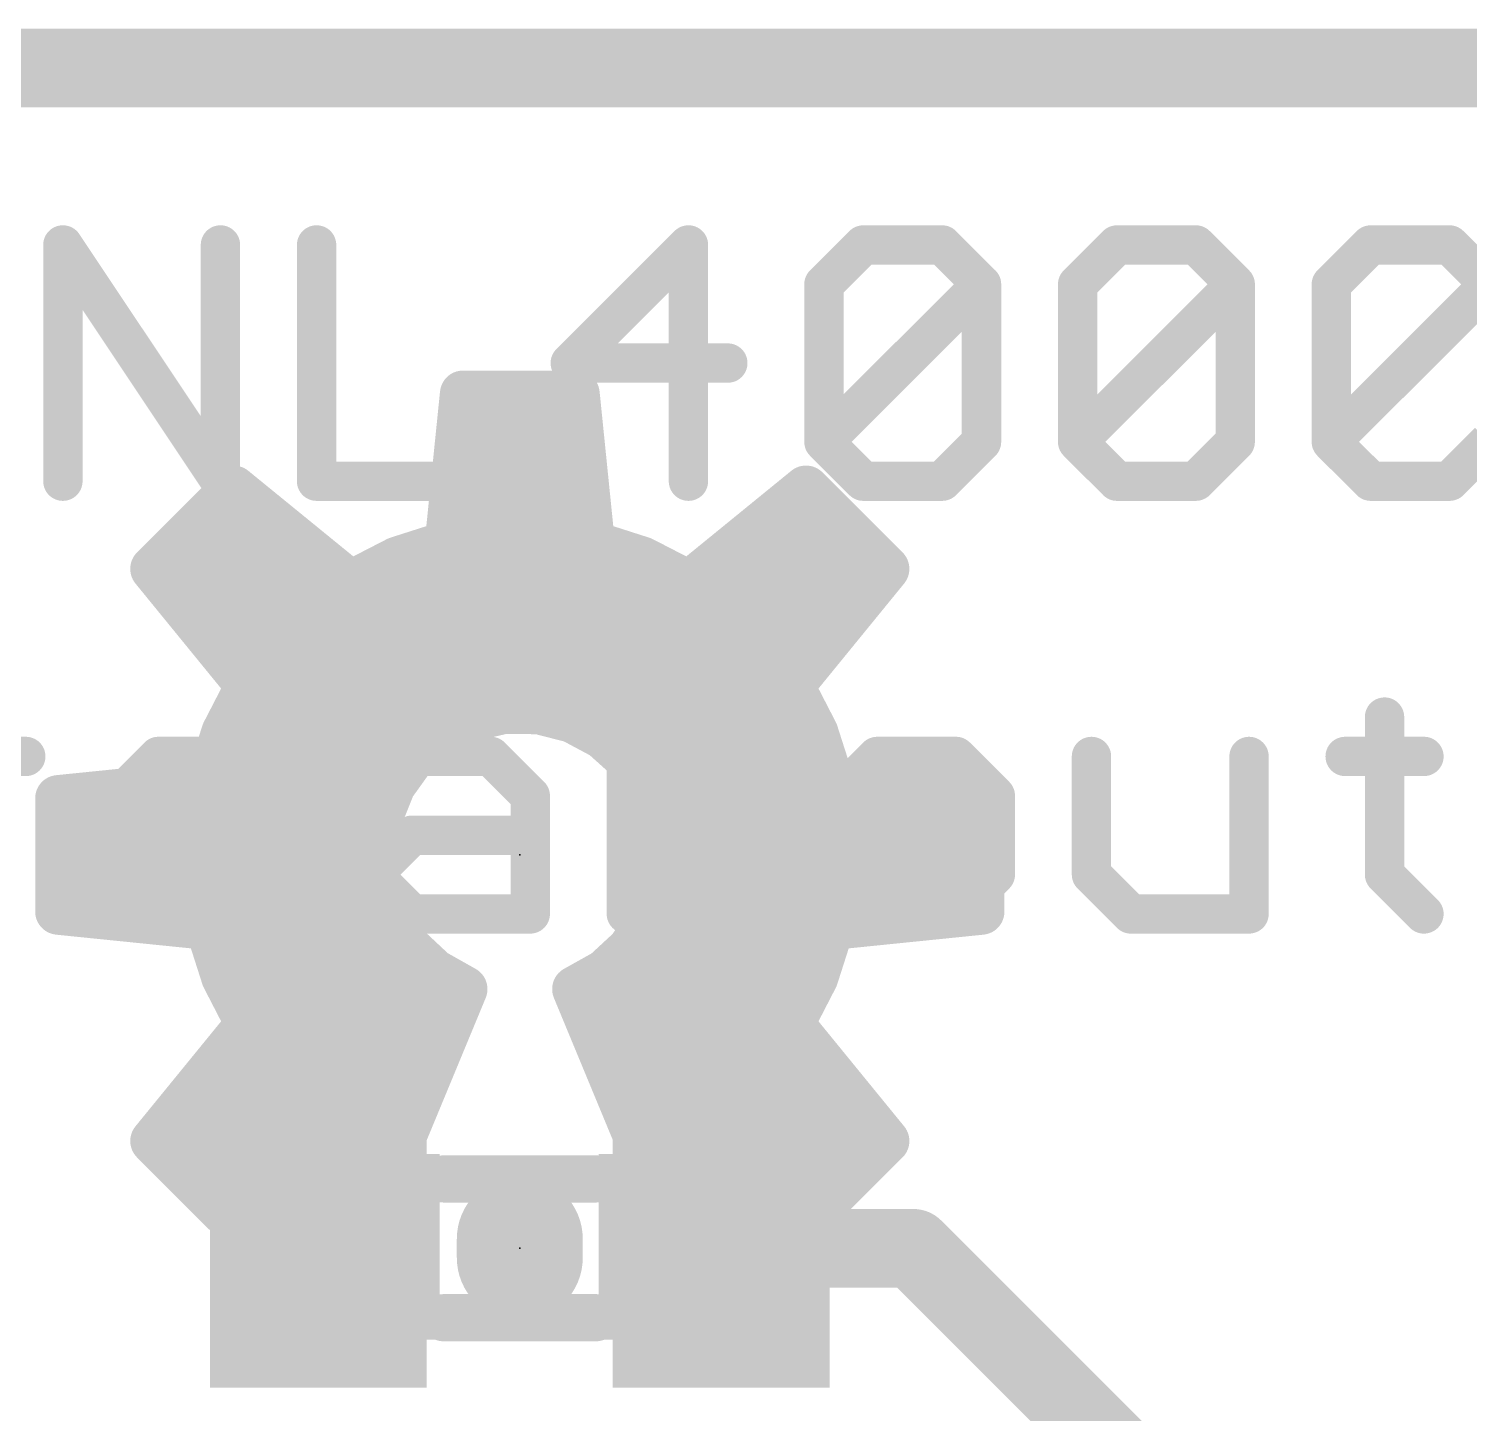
# Model space of a CAD drawing. Extents: x -8.9 to 15.4, y -3.8 to 15.4.
# Drawn here: x 6.036 to 10.683, y 10.898 to 15.367 of the extents above; entities that cross this region are included whole.
import ezdxf

# ---------------------------------------------------------------- set-up
doc = ezdxf.new("R2010")
doc.units = 0
for name, color, linetype in [('1', 12, 'CONTINUOUS'), ('16', 132, 'CONTINUOUS'), ('20', 53, 'CONTINUOUS'), ('21', 41, 'CONTINUOUS'), ('22', 40, 'CONTINUOUS'), ('23', 53, 'CONTINUOUS'), ('24', 53, 'CONTINUOUS'), ('51', 53, 'CONTINUOUS')]:
    doc.layers.add(name, color=color, linetype=linetype)

# ---------------------------------------------------------------- blocks, each defined once
blk = doc.blocks.new('RECT')
blk.add_solid([(-0.5, -0.5), (0.5, -0.5), (-0.5, 0.5), (0.5, 0.5)])

msp = doc.modelspace()

# ---------------------------------------------------------------- linework, layer by layer
at = {"layer": '1', "const_width": 0.254}
for points in [[(0, 15.24), (15.24, 15.24)], [(8.89, 11.43), (8.27, 11.43)], [(10.3505, 9.9695), (8.89, 11.43)]]:
    msp.add_lwpolyline(points, dxfattribs=at)
at = {"layer": '1', "const_width": 0.127}
for points in [[(8.27, 11.4935, 1), (8.27, 11.3665)], [(8.9349, 11.4749, 1), (8.8451, 11.3851)], [(8.89, 11.3665, 1), (8.89, 11.4935)]]:
    msp.add_lwpolyline(points, format="xyb", dxfattribs=at)
at = {"layer": '16', "const_width": 0.254}
msp.add_lwpolyline([(0, 15.24), (15.24, 15.24)], dxfattribs=at)
at = {"layer": '20', "const_width": 0.2032}
msp.add_lwpolyline([(0, 15.24), (15.24, 15.24)], dxfattribs=at)
at = {"layer": '21'}
for points, const_width in [([(6.1721, 14.6868, 1), (6.1192, 14.6515)], 0.0635), ([(6.1774, 14.6692, 1), (6.1139, 14.6692)], 0.0635), ([(6.6858, 14.6692, 1), (6.6223, 14.6692)], 0.0635), ([(6.996, 14.6692, 1), (6.9325, 14.6692)], 0.0635), ([(8.1959, 14.6692, 1), (8.1324, 14.6692)], 0.0635), ([(8.1866, 14.6467, 1), (8.1417, 14.6916)], 0.0635), ([(8.7285, 14.7009, 1), (8.7285, 14.6374)], 0.0635), ([(8.7509, 14.6467, 1), (8.706, 14.6916)], 0.0635), ([(9.0052, 14.6916, 1), (8.9603, 14.6467)], 0.0635), ([(8.9827, 14.6374, 1), (8.9827, 14.7009)], 0.0635), ([(9.5471, 14.7009, 1), (9.5471, 14.6374)], 0.0635), ([(9.5695, 14.6467, 1), (9.5246, 14.6916)], 0.0635), ([(9.8237, 14.6916, 1), (9.7788, 14.6467)], 0.0635), ([(9.8013, 14.6374, 1), (9.8013, 14.7009)], 0.0635), ([(10.3657, 14.7009, 1), (10.3657, 14.6374)], 0.0635), ([(10.3881, 14.6467, 1), (10.3432, 14.6916)], 0.0635), ([(10.6423, 14.6916, 1), (10.5974, 14.6467)], 0.0635), ([(10.6199, 14.6374, 1), (10.6199, 14.7009)], 0.0635), ([(8.6331, 14.542, 1), (8.5696, 14.542)], 0.0635), ([(8.5789, 14.5645, 1), (8.6238, 14.5196)], 0.0635), ([(9.1416, 14.542, 1), (9.0781, 14.542)], 0.0635), ([(9.0874, 14.5196, 1), (9.1323, 14.5645)], 0.0635), ([(9.1323, 14.5196, 1), (9.0874, 14.5645)], 0.0635), ([(9.4517, 14.542, 1), (9.3882, 14.542)], 0.0635), ([(9.3975, 14.5645, 1), (9.4424, 14.5196)], 0.0635), ([(9.9602, 14.542, 1), (9.8967, 14.542)], 0.0635), ([(9.906, 14.5196, 1), (9.9509, 14.5645)], 0.0635), ([(9.9509, 14.5196, 1), (9.906, 14.5645)], 0.0635), ([(10.2703, 14.542, 1), (10.2068, 14.542)], 0.0635), ([(10.2161, 14.5645, 1), (10.261, 14.5196)], 0.0635), ([(7.7828, 14.3196, 1), (7.7828, 14.2561)], 0.0635), ([(7.7604, 14.3103, 1), (7.8053, 14.2654)], 0.0635), ([(8.2912, 14.2561, 1), (8.2912, 14.3196)], 0.0635), ([(8.6238, 14.0561, 1), (8.5789, 14.0112)], 0.0635), ([(8.5789, 14.0561, 1), (8.6238, 14.0112)], 0.0635), ([(9.1323, 14.0112, 1), (9.0874, 14.0561)], 0.0635), ([(9.4424, 14.0561, 1), (9.3975, 14.0112)], 0.0635), ([(9.3975, 14.0561, 1), (9.4424, 14.0112)], 0.0635), ([(9.9509, 14.0112, 1), (9.906, 14.0561)], 0.0635), ([(10.261, 14.0561, 1), (10.2161, 14.0112)], 0.0635), ([(10.2161, 14.0561, 1), (10.261, 14.0112)], 0.0635), ([(8.5696, 14.0336, 1), (8.6331, 14.0336)], 0.0635), ([(9.0781, 14.0336, 1), (9.1416, 14.0336)], 0.0635), ([(9.3882, 14.0336, 1), (9.4517, 14.0336)], 0.0635), ([(9.8967, 14.0336, 1), (9.9602, 14.0336)], 0.0635), ([(10.2068, 14.0336, 1), (10.2703, 14.0336)], 0.0635), ([(6.6277, 13.8889, 1), (6.6805, 13.9241)], 0.0635), ([(6.9642, 13.9383, 1), (6.9642, 13.8748)], 0.0635), ([(7.4727, 13.8748, 1), (7.4727, 13.9383)], 0.0635), ([(8.7285, 13.9383, 1), (8.7285, 13.8748)], 0.0635), ([(8.706, 13.884, 1), (8.7509, 13.929)], 0.0635), ([(8.9603, 13.929, 1), (9.0052, 13.884)], 0.0635), ([(8.9827, 13.8748, 1), (8.9827, 13.9383)], 0.0635), ([(9.5471, 13.9383, 1), (9.5471, 13.8748)], 0.0635), ([(9.5246, 13.884, 1), (9.5695, 13.929)], 0.0635), ([(9.7788, 13.929, 1), (9.8237, 13.884)], 0.0635), ([(9.8013, 13.8748, 1), (9.8013, 13.9383)], 0.0635), ([(10.3657, 13.9383, 1), (10.3657, 13.8748)], 0.0635), ([(10.3432, 13.884, 1), (10.3881, 13.929)], 0.0635), ([(10.5974, 13.929, 1), (10.6423, 13.884)], 0.0635), ([(10.6199, 13.8748, 1), (10.6199, 13.9383)], 0.0635), ([(6.1139, 13.9065, 1), (6.1774, 13.9065)], 0.0635), ([(6.6223, 13.9065, 1), (6.6858, 13.9065)], 0.0635), ([(6.9325, 13.9065, 1), (6.996, 13.9065)], 0.0635), ([(8.1324, 13.9065, 1), (8.1959, 13.9065)], 0.0635), ([(7.9956, 13.2721, 1), (7.9321, 13.2721)], 0.0635), ([(10.442, 13.145, 1), (10.3785, 13.145)], 0.0635), ([(6.0259, 12.9862, 1), (6.0259, 13.0497)], 0.0635), ([(6.4538, 13.0497, 1), (6.4538, 12.9862)], 0.0635), ([(6.4763, 12.9955, 1), (6.4314, 13.0404)], 0.0635), ([(6.7305, 13.0404, 1), (6.6856, 12.9955)], 0.0635), ([(6.7081, 12.9862, 1), (6.7081, 13.0497)], 0.0635), ([(7.2724, 13.0497, 1), (7.2724, 12.9862)], 0.0635), ([(7.5491, 13.0404, 1), (7.5042, 12.9955)], 0.0635), ([(7.5266, 12.9862, 1), (7.5266, 13.0497)], 0.0635), ([(8.3628, 12.9915, 1), (8.3276, 13.0444)], 0.0635), ([(8.7731, 13.0497, 1), (8.7731, 12.9862)], 0.0635), ([(8.7956, 12.9955, 1), (8.7507, 13.0404)], 0.0635), ([(9.0498, 13.0404, 1), (9.0049, 12.9955)], 0.0635), ([(9.0274, 12.9862, 1), (9.0274, 13.0497)], 0.0635), ([(9.4964, 13.0179, 1), (9.4329, 13.0179)], 0.0635), ([(10.0048, 13.0179, 1), (9.9413, 13.0179)], 0.0635), ([(10.2832, 13.0497, 1), (10.2832, 12.9862)], 0.0635), ([(10.5374, 12.9862, 1), (10.5374, 13.0497)], 0.0635), ([(6.3585, 12.8908, 1), (6.295, 12.8908)], 0.0635), ([(6.3043, 12.9133, 1), (6.3492, 12.8684)], 0.0635), ([(6.8669, 12.8908, 1), (6.8034, 12.8908)], 0.0635), ([(6.8127, 12.8684, 1), (6.8576, 12.9133)], 0.0635), ([(7.6855, 12.8908, 1), (7.622, 12.8908)], 0.0635), ([(7.6313, 12.8684, 1), (7.6762, 12.9133)], 0.0635), ([(8.6778, 12.8908, 1), (8.6143, 12.8908)], 0.0635), ([(8.6236, 12.9133, 1), (8.6685, 12.8684)], 0.0635), ([(9.1862, 12.8908, 1), (9.1227, 12.8908)], 0.0635), ([(9.132, 12.8684, 1), (9.1769, 12.9133)], 0.0635), ([(6.3267, 12.7955, 1), (6.3267, 12.732)], 0.0635), ([(6.8034, 12.7637, 1), (6.8669, 12.7637)], 0.0635), ([(6.8352, 12.732, 1), (6.8352, 12.7955)], 0.0635), ([(7.2724, 12.7955, 1), (7.2724, 12.732)], 0.0635), ([(7.2949, 12.7413, 1), (7.25, 12.7862)], 0.0635), ([(7.6537, 12.732, 1), (7.6537, 12.7955)], 0.0635), ([(7.9815, 12.7901, 1), (7.9463, 12.7373)], 0.0635), ([(7.9463, 12.7901, 1), (7.9815, 12.7373)], 0.0635), ([(6.3492, 12.6591, 1), (6.3043, 12.6142)], 0.0635), ([(7.1678, 12.6591, 1), (7.1229, 12.6142)], 0.0635), ([(7.1229, 12.6591, 1), (7.1678, 12.6142)], 0.0635), ([(8.6685, 12.6591, 1), (8.6236, 12.6142)], 0.0635), ([(9.1769, 12.6142, 1), (9.132, 12.6591)], 0.0635), ([(9.4871, 12.6591, 1), (9.4422, 12.6142)], 0.0635), ([(10.4327, 12.6591, 1), (10.3878, 12.6142)], 0.0635), ([(6.295, 12.6366, 1), (6.3585, 12.6366)], 0.0635), ([(8.6143, 12.6366, 1), (8.6778, 12.6366)], 0.0635), ([(9.1227, 12.6366, 1), (9.1862, 12.6366)], 0.0635), ([(9.4329, 12.6366, 1), (9.4964, 12.6366)], 0.0635), ([(10.3785, 12.6366, 1), (10.442, 12.6366)], 0.0635), ([(6.4538, 12.5413, 1), (6.4538, 12.4778)], 0.0635), ([(6.4314, 12.487, 1), (6.4763, 12.532)], 0.0635), ([(6.7081, 12.4778, 1), (6.7081, 12.5413)], 0.0635), ([(7.2724, 12.5413, 1), (7.2724, 12.4778)], 0.0635), ([(7.25, 12.487, 1), (7.2949, 12.532)], 0.0635), ([(7.6537, 12.4778, 1), (7.6537, 12.5413)], 0.0635), ([(8.3276, 12.4831, 1), (8.3628, 12.5359)], 0.0635), ([(8.7731, 12.5413, 1), (8.7731, 12.4778)], 0.0635), ([(8.7507, 12.487, 1), (8.7956, 12.532)], 0.0635), ([(9.0049, 12.532, 1), (9.0498, 12.487)], 0.0635), ([(9.0274, 12.4778, 1), (9.0274, 12.5413)], 0.0635), ([(9.5917, 12.5413, 1), (9.5917, 12.4778)], 0.0635), ([(9.5693, 12.487, 1), (9.6142, 12.532)], 0.0635), ([(9.973, 12.4778, 1), (9.973, 12.5413)], 0.0635), ([(10.5149, 12.487, 1), (10.5599, 12.532)], 0.0635), ([(7.622, 12.5095, 1), (7.6855, 12.5095)], 0.0635), ([(7.9321, 12.5095, 1), (7.9956, 12.5095)], 0.0635), ([(9.9413, 12.5095, 1), (10.0048, 12.5095)], 0.0635), ([(7.7216, 11.4605, 1), (7.5184, 11.4605)], 0.2032), ([(7.5184, 11.3995, 1), (7.7216, 11.3995)], 0.2032)]:
    msp.add_lwpolyline(points, format="xyb", dxfattribs=dict(at, const_width=const_width))
for points, const_width in [([(6.1457, 13.9065), (6.1457, 14.6692)], 0.127), ([(6.1457, 14.6692), (6.6541, 13.9065)], 0.127), ([(6.6541, 13.9065), (6.6541, 14.6692)], 0.127), ([(6.9642, 14.6692), (6.9642, 13.9065)], 0.127), ([(8.1641, 14.6692), (7.7828, 14.2878)], 0.127), ([(8.1641, 13.9065), (8.1641, 14.6692)], 0.127), ([(8.6014, 14.542), (8.7285, 14.6692)], 0.127), ([(8.7285, 14.6692), (8.9827, 14.6692)], 0.127), ([(8.9827, 14.6692), (9.1098, 14.542)], 0.127), ([(9.42, 14.542), (9.5471, 14.6692)], 0.127), ([(9.5471, 14.6692), (9.8013, 14.6692)], 0.127), ([(9.8013, 14.6692), (9.9284, 14.542)], 0.127), ([(10.2385, 14.542), (10.3657, 14.6692)], 0.127), ([(10.3657, 14.6692), (10.6199, 14.6692)], 0.127), ([(10.6199, 14.6692), (10.747, 14.542)], 0.127), ([(8.6014, 14.0336), (8.6014, 14.542)], 0.127), ([(8.6014, 14.0336), (9.1098, 14.542)], 0.127), ([(9.1098, 14.542), (9.1098, 14.0336)], 0.127), ([(9.42, 14.0336), (9.42, 14.542)], 0.127), ([(9.42, 14.0336), (9.9284, 14.542)], 0.127), ([(9.9284, 14.542), (9.9284, 14.0336)], 0.127), ([(10.2385, 14.0336), (10.2385, 14.542)], 0.127), ([(10.2385, 14.0336), (10.747, 14.542)], 0.127), ([(7.7828, 14.2878), (8.2912, 14.2878)], 0.127), ([(8.7285, 13.9065), (8.6014, 14.0336)], 0.127), ([(9.1098, 14.0336), (8.9827, 13.9065)], 0.127), ([(9.5471, 13.9065), (9.42, 14.0336)], 0.127), ([(9.9284, 14.0336), (9.8013, 13.9065)], 0.127), ([(10.3657, 13.9065), (10.2385, 14.0336)], 0.127), ([(10.747, 14.0336), (10.6199, 13.9065)], 0.127), ([(6.9642, 13.9065), (7.4727, 13.9065)], 0.127), ([(8.9827, 13.9065), (8.7285, 13.9065)], 0.127), ([(9.8013, 13.9065), (9.5471, 13.9065)], 0.127), ([(10.6199, 13.9065), (10.3657, 13.9065)], 0.127), ([(7.9639, 12.5095), (7.9639, 13.2721)], 0.127), ([(10.4103, 13.145), (10.4103, 12.6366)], 0.127), ([(5.8988, 13.0179), (6.0259, 13.0179)], 0.127), ([(6.3267, 12.8908), (6.4538, 13.0179)], 0.127), ([(6.4538, 13.0179), (6.7081, 13.0179)], 0.127), ([(6.7081, 13.0179), (6.8352, 12.8908)], 0.127), ([(7.2724, 13.0179), (7.5266, 13.0179)], 0.127), ([(7.5266, 13.0179), (7.6537, 12.8908)], 0.127), ([(7.9639, 12.7637), (8.3452, 13.0179)], 0.127), ([(8.7731, 13.0179), (8.646, 12.8908)], 0.127), ([(9.0274, 13.0179), (8.7731, 13.0179)], 0.127), ([(9.1545, 12.8908), (9.0274, 13.0179)], 0.127), ([(9.4646, 13.0179), (9.4646, 12.6366)], 0.127), ([(9.973, 12.5095), (9.973, 13.0179)], 0.127), ([(10.2832, 13.0179), (10.5374, 13.0179)], 0.127), ([(6.3267, 12.6366), (6.3267, 12.8908)], 0.127), ([(6.8352, 12.8908), (6.8352, 12.7637)], 0.127), ([(7.6537, 12.8908), (7.6537, 12.5095)], 0.127), ([(8.646, 12.8908), (8.646, 12.6366)], 0.127), ([(9.1545, 12.6366), (9.1545, 12.8908)], 0.127), ([(6.8352, 12.7637), (6.3267, 12.7637)], 0.127), ([(7.1453, 12.6366), (7.2724, 12.7637)], 0.127), ([(7.2724, 12.7637), (7.6537, 12.7637)], 0.127), ([(8.3452, 12.5095), (7.9639, 12.7637)], 0.127), ([(6.4538, 12.5095), (6.3267, 12.6366)], 0.127), ([(7.2724, 12.5095), (7.1453, 12.6366)], 0.127), ([(8.646, 12.6366), (8.7731, 12.5095)], 0.127), ([(9.0274, 12.5095), (9.1545, 12.6366)], 0.127), ([(9.4646, 12.6366), (9.5917, 12.5095)], 0.127), ([(10.4103, 12.6366), (10.5374, 12.5095)], 0.127), ([(6.7081, 12.5095), (6.4538, 12.5095)], 0.127), ([(7.6537, 12.5095), (7.2724, 12.5095)], 0.127), ([(8.7731, 12.5095), (9.0274, 12.5095)], 0.127), ([(9.5917, 12.5095), (9.973, 12.5095)], 0.127), ([(7.62, 11.3995), (7.62, 11.4605)], 0.4064)]:
    msp.add_lwpolyline(points, dxfattribs=dict(at, const_width=const_width))
at = {"layer": '22', "const_width": 0.15}
for points in [[(7.388, 13.7049), (7.4372, 14.1888)], [(7.4372, 14.1888), (7.8028, 14.1888)], [(7.8028, 14.1888), (7.852, 13.7049)], [(7.4282, 14.1), (7.8118, 14.1)], [(7.4129, 13.95), (7.8271, 13.95)], [(6.438, 13.6235), (6.6965, 13.882)], [(6.6965, 13.882), (7.0735, 13.5746)], [(8.1665, 13.5746), (8.5435, 13.882)], [(8.5435, 13.882), (8.802, 13.6235)], [(6.6145, 13.8), (6.7971, 13.8)], [(7.3977, 13.8), (7.8423, 13.8)], [(8.4429, 13.8), (8.6255, 13.8)], [(7.2253, 13.6528), (7.388, 13.7049)], [(7.852, 13.7049), (8.0147, 13.6528)], [(6.4645, 13.65), (6.981, 13.65)], [(7.0735, 13.5746), (7.2253, 13.6528)], [(7.2199, 13.65), (8.0201, 13.65)], [(8.0147, 13.6528), (8.1665, 13.5746)], [(8.259, 13.65), (8.7755, 13.65)], [(6.7454, 13.2465), (6.438, 13.6235)], [(8.802, 13.6235), (8.4946, 13.2465)], [(6.5387, 13.5), (8.7013, 13.5)], [(6.661, 13.35), (8.579, 13.35)], [(6.6672, 13.0947), (6.7454, 13.2465)], [(8.4946, 13.2465), (8.5728, 13.0947)], [(6.7214, 13.2), (8.5186, 13.2)], [(7.4598, 13.1404), (7.3597, 13.0896)], [(7.569, 13.1658), (7.4598, 13.1404)], [(7.6812, 13.1646), (7.569, 13.1658)], [(7.7899, 13.1368), (7.6812, 13.1646)], [(7.8889, 13.0839), (7.7899, 13.1368)], [(6.6151, 12.932), (6.6672, 13.0947)], [(7.3597, 13.0896), (7.2745, 13.0166)], [(7.9724, 13.009), (7.8889, 13.0839)], [(8.5728, 13.0947), (8.6249, 12.932)], [(6.6529, 13.05), (7.3135, 13.05)], [(7.9267, 13.05), (8.5871, 13.05)], [(7.2745, 13.0166), (7.2092, 12.9254)], [(8.0358, 12.9164), (7.9724, 13.009)], [(6.1312, 12.8828), (6.6151, 12.932)], [(6.3004, 12.9), (7.199, 12.9)], [(7.2092, 12.9254), (7.1673, 12.8213)], [(8.0753, 12.8114), (8.0358, 12.9164)], [(8.042, 12.9), (8.9396, 12.9)], [(8.6249, 12.932), (9.1088, 12.8828)], [(6.1312, 12.5172), (6.1312, 12.8828)], [(9.1088, 12.8828), (9.1088, 12.5172)], [(7.1673, 12.8213), (7.1515, 12.7102)], [(8.0888, 12.7), (8.0753, 12.8114)], [(6.1312, 12.75), (7.1572, 12.75)], [(7.1515, 12.7102), (7.1625, 12.5985)], [(8.0828, 12.75), (9.1088, 12.75)], [(8.0759, 12.5906), (8.0888, 12.7)], [(6.1312, 12.6), (7.1623, 12.6)], [(7.1625, 12.5985), (7.1997, 12.4927)], [(8.0377, 12.4872), (8.0759, 12.5906)], [(8.077, 12.6), (9.1088, 12.6)], [(6.6151, 12.468), (6.1312, 12.5172)], [(7.1997, 12.4927), (7.261, 12.3987)], [(7.9765, 12.3955), (8.0377, 12.4872)], [(9.1088, 12.5172), (8.6249, 12.468)], [(6.6672, 12.3053), (6.6151, 12.468)], [(6.6209, 12.45), (7.2275, 12.45)], [(8.0129, 12.45), (8.6191, 12.45)], [(8.6249, 12.468), (8.5728, 12.3053)], [(7.261, 12.3987), (7.3428, 12.322)], [(7.8956, 12.3207), (7.9765, 12.3955)], [(6.7454, 12.1535), (6.6672, 12.3053)], [(6.6699, 12.3), (7.3818, 12.3)], [(7.3428, 12.322), (7.4406, 12.2669)], [(7.7994, 12.2669), (7.8956, 12.3207)], [(7.8585, 12.3), (8.5701, 12.3)], [(8.5728, 12.3053), (8.4946, 12.1535)], [(7.4406, 12.2669), (7.2253, 11.7472)], [(8.0147, 11.7472), (7.7994, 12.2669)], [(6.438, 11.7765), (6.7454, 12.1535)], [(6.7425, 12.15), (7.3922, 12.15)], [(7.8478, 12.15), (8.4975, 12.15)], [(8.4946, 12.1535), (8.802, 11.7765)], [(6.6202, 12), (7.33, 12)], [(7.91, 12), (8.6198, 12)], [(6.4979, 11.85), (7.2679, 11.85)], [(7.0735, 11.8254), (6.6965, 11.518)], [(7.2253, 11.7472), (7.0735, 11.8254)], [(7.9721, 11.85), (8.7421, 11.85)], [(8.1665, 11.8254), (8.0147, 11.7472)], [(8.5435, 11.518), (8.1665, 11.8254)], [(6.6965, 11.518), (6.438, 11.7765)], [(8.802, 11.7765), (8.5435, 11.518)], [(6.5145, 11.7), (6.9197, 11.7)], [(8.3203, 11.7), (8.7255, 11.7)], [(6.6645, 11.55), (6.7357, 11.55)], [(8.5043, 11.55), (8.5755, 11.55)]]:
    msp.add_lwpolyline(points, dxfattribs=at)
at = {"layer": '22', "const_width": 0.075}
for points in [[(7.4372, 14.2263, 1), (7.4372, 14.1513)], [(7.4745, 14.185, 1), (7.3999, 14.1926)], [(7.8401, 14.1926, 1), (7.7655, 14.185)], [(7.8028, 14.1513, 1), (7.8028, 14.2263)], [(7.4282, 14.1375, 1), (7.4282, 14.0625)], [(7.8118, 14.0625, 1), (7.8118, 14.1375)], [(7.4129, 13.9875, 1), (7.4129, 13.9125)], [(7.8271, 13.9125, 1), (7.8271, 13.9875)], [(6.7202, 13.9111, 1), (6.6728, 13.8529)], [(6.723, 13.8555, 1), (6.67, 13.9085)], [(8.57, 13.9085, 1), (8.517, 13.8555)], [(8.5672, 13.8529, 1), (8.5198, 13.9111)], [(6.6145, 13.8375, 1), (6.6145, 13.7625)], [(6.7971, 13.7625, 1), (6.7971, 13.8375)], [(7.3977, 13.8375, 1), (7.3977, 13.7625)], [(7.8423, 13.7625, 1), (7.8423, 13.8375)], [(8.4429, 13.8375, 1), (8.4429, 13.7625)], [(8.6255, 13.7625, 1), (8.6255, 13.8375)], [(7.3994, 13.6692, 1), (7.3766, 13.7406)], [(7.8634, 13.7406, 1), (7.8406, 13.6692)], [(6.4645, 13.6875, 1), (6.4645, 13.6125)], [(6.981, 13.6125, 1), (6.981, 13.6875)], [(7.2199, 13.6875, 1), (7.2199, 13.6125)], [(7.2139, 13.6885, 1), (7.2368, 13.6171)], [(7.2425, 13.6195, 1), (7.2082, 13.6862)], [(7.3507, 13.7087, 1), (7.4253, 13.7011)], [(7.8147, 13.7011, 1), (7.8893, 13.7087)], [(8.0318, 13.6862, 1), (7.9975, 13.6195)], [(8.0032, 13.6171, 1), (8.0261, 13.6885)], [(8.0201, 13.6125, 1), (8.0201, 13.6875)], [(8.259, 13.6875, 1), (8.259, 13.6125)], [(8.7755, 13.6125, 1), (8.7755, 13.6875)], [(6.4671, 13.6472, 1), (6.4089, 13.5998)], [(6.4115, 13.65, 1), (6.4645, 13.597)], [(8.8311, 13.5998, 1), (8.7729, 13.6472)], [(8.7755, 13.597, 1), (8.8285, 13.65)], [(7.0563, 13.6079, 1), (7.0907, 13.5413)], [(7.0498, 13.5455, 1), (7.0972, 13.6037)], [(8.1428, 13.6037, 1), (8.1902, 13.5455)], [(8.1493, 13.5413, 1), (8.1837, 13.6079)], [(6.5387, 13.5375, 1), (6.5387, 13.4625)], [(8.7013, 13.4625, 1), (8.7013, 13.5375)], [(6.661, 13.3875, 1), (6.661, 13.3125)], [(8.579, 13.3125, 1), (8.579, 13.3875)], [(6.7787, 13.2293, 1), (6.7121, 13.2637)], [(6.7163, 13.2228, 1), (6.7745, 13.2702)], [(8.5279, 13.2637, 1), (8.4613, 13.2293)], [(8.4655, 13.2702, 1), (8.5237, 13.2228)], [(6.7214, 13.2375, 1), (6.7214, 13.1625)], [(8.5186, 13.1625, 1), (8.5186, 13.2375)], [(7.4512, 13.1769, 1), (7.4683, 13.1038)], [(7.4767, 13.1069, 1), (7.4428, 13.1738)], [(7.5694, 13.2033, 1), (7.5686, 13.1283)], [(7.5775, 13.1293, 1), (7.5605, 13.2024)], [(7.6905, 13.2009, 1), (7.6719, 13.1283)], [(7.6808, 13.1271, 1), (7.6816, 13.2021)], [(7.8076, 13.1698, 1), (7.7722, 13.1037)], [(7.7806, 13.1004, 1), (7.7992, 13.1731)], [(6.7029, 13.0832, 1), (6.6315, 13.1061)], [(7.3427, 13.1231, 1), (7.3766, 13.0562)], [(7.3841, 13.0612, 1), (7.3353, 13.1181)], [(7.9139, 13.1118, 1), (7.8639, 13.056)], [(7.8712, 13.0508, 1), (7.9066, 13.117)], [(8.6085, 13.1061, 1), (8.5371, 13.0832)], [(6.6529, 13.0875, 1), (6.6529, 13.0125)], [(6.6338, 13.1118, 1), (6.7005, 13.0775)], [(7.3135, 13.0125, 1), (7.3135, 13.0875)], [(7.9267, 13.0875, 1), (7.9267, 13.0125)], [(8.5395, 13.0775, 1), (8.6062, 13.1118)], [(8.5871, 13.0125, 1), (8.5871, 13.0875)], [(7.2501, 13.045, 1), (7.2989, 12.9881)], [(7.305, 12.9947, 1), (7.244, 13.0384)], [(8.0034, 13.0302, 1), (7.9415, 12.9878)], [(7.9474, 12.9811, 1), (7.9975, 13.0369)], [(6.3004, 12.9375, 1), (6.3004, 12.8625)], [(6.5794, 12.9434, 1), (6.6508, 12.9206)], [(6.6189, 12.8947, 1), (6.6113, 12.9693)], [(7.1787, 12.9472, 1), (7.2396, 12.9035)], [(7.2439, 12.9114, 1), (7.1744, 12.9394)], [(7.199, 12.8625, 1), (7.199, 12.9375)], [(8.0709, 12.9296, 1), (8.0007, 12.9032)], [(8.042, 12.9375, 1), (8.042, 12.8625)], [(8.0049, 12.8952, 1), (8.0668, 12.9376)], [(8.6287, 12.9693, 1), (8.6211, 12.8947)], [(8.5892, 12.9206, 1), (8.6606, 12.9434)], [(8.9396, 12.8625, 1), (8.9396, 12.9375)], [(6.1687, 12.8828, 1), (6.0937, 12.8828)], [(6.1274, 12.9201, 1), (6.135, 12.8455)], [(9.1463, 12.8828, 1), (9.0713, 12.8828)], [(9.105, 12.8455, 1), (9.1126, 12.9201)], [(7.2045, 12.816, 1), (7.1302, 12.8266)], [(8.1126, 12.8159, 1), (8.0381, 12.8069)], [(7.1325, 12.8352, 1), (7.2021, 12.8073)], [(8.0403, 12.7982, 1), (8.1104, 12.8246)], [(6.1312, 12.7875, 1), (6.1312, 12.7125)], [(7.1888, 12.7138, 1), (7.1141, 12.7065)], [(7.1572, 12.7125, 1), (7.1572, 12.7875)], [(8.0828, 12.7875, 1), (8.0828, 12.7125)], [(9.1088, 12.7125, 1), (9.1088, 12.7875)], [(7.1143, 12.7155, 1), (7.1886, 12.7049)], [(8.126, 12.6956, 1), (8.0516, 12.7044)], [(8.0516, 12.6955, 1), (8.126, 12.7045)], [(6.1312, 12.6375, 1), (6.1312, 12.5625)], [(7.1978, 12.611, 1), (7.1271, 12.5861)], [(7.1623, 12.5625, 1), (7.1623, 12.6375)], [(8.077, 12.6375, 1), (8.077, 12.5625)], [(8.111, 12.5776, 1), (8.0407, 12.6035)], [(9.1088, 12.5625, 1), (9.1088, 12.6375)], [(7.1251, 12.5948, 1), (7.1998, 12.6022)], [(8.0386, 12.595, 1), (8.1131, 12.5862)], [(6.135, 12.5545, 1), (6.1274, 12.4799)], [(6.0937, 12.5172, 1), (6.1687, 12.5172)], [(7.2311, 12.5131, 1), (7.1682, 12.4722)], [(8.0689, 12.4663, 1), (8.0065, 12.508)], [(9.0713, 12.5172, 1), (9.1463, 12.5172)], [(9.1126, 12.4799, 1), (9.105, 12.5545)], [(6.6508, 12.4794, 1), (6.5794, 12.4566)], [(6.6209, 12.4875, 1), (6.6209, 12.4125)], [(6.6113, 12.4307, 1), (6.6189, 12.5053)], [(7.1643, 12.4802, 1), (7.235, 12.5051)], [(7.2275, 12.4125, 1), (7.2275, 12.4875)], [(8.0129, 12.4875, 1), (8.0129, 12.4125)], [(8.0025, 12.5001, 1), (8.0729, 12.4742)], [(8.6211, 12.5053, 1), (8.6287, 12.4307)], [(8.6606, 12.4566, 1), (8.5892, 12.4794)], [(8.6191, 12.4125, 1), (8.6191, 12.4875)], [(7.2866, 12.426, 1), (7.2353, 12.3713)], [(7.2295, 12.3782, 1), (7.2924, 12.4192)], [(8.0019, 12.368, 1), (7.951, 12.4231)], [(7.9453, 12.4164, 1), (8.0077, 12.3747)], [(6.7005, 12.3225, 1), (6.6338, 12.2882)], [(6.6699, 12.3375, 1), (6.6699, 12.2625)], [(7.3612, 12.3546, 1), (7.3244, 12.2893)], [(7.3172, 12.2946, 1), (7.3685, 12.3493)], [(7.3818, 12.2625, 1), (7.3818, 12.3375)], [(7.8585, 12.3375, 1), (7.8585, 12.2625)], [(7.8701, 12.3483, 1), (7.921, 12.2932)], [(7.9139, 12.288, 1), (7.8772, 12.3535)], [(8.6062, 12.2882, 1), (8.5395, 12.3225)], [(8.5701, 12.2625, 1), (8.5701, 12.3375)], [(6.6315, 12.2939, 1), (6.7029, 12.3168)], [(7.4752, 12.2525, 1), (7.406, 12.2813)], [(7.4222, 12.2342, 1), (7.459, 12.2996)], [(7.834, 12.2813, 1), (7.7648, 12.2525)], [(7.7811, 12.2996, 1), (7.8177, 12.2342)], [(8.5371, 12.3168, 1), (8.6085, 12.2939)], [(6.7425, 12.1875, 1), (6.7425, 12.1125)], [(6.7745, 12.1298, 1), (6.7163, 12.1772)], [(7.3922, 12.1125, 1), (7.3922, 12.1875)], [(7.8478, 12.1875, 1), (7.8478, 12.1125)], [(8.5237, 12.1772, 1), (8.4655, 12.1298)], [(8.4975, 12.1125, 1), (8.4975, 12.1875)], [(6.7121, 12.1363, 1), (6.7787, 12.1707)], [(8.4613, 12.1707, 1), (8.5279, 12.1363)], [(6.6202, 12.0375, 1), (6.6202, 11.9625)], [(7.33, 11.9625, 1), (7.33, 12.0375)], [(7.91, 12.0375, 1), (7.91, 11.9625)], [(8.6198, 11.9625, 1), (8.6198, 12.0375)], [(6.4979, 11.8875, 1), (6.4979, 11.8125)], [(7.0907, 11.8587, 1), (7.0563, 11.7921)], [(7.0972, 11.7963, 1), (7.0498, 11.8545)], [(7.2679, 11.8125, 1), (7.2679, 11.8875)], [(7.9721, 11.8875, 1), (7.9721, 11.8125)], [(8.1902, 11.8545, 1), (8.1428, 11.7963)], [(8.1837, 11.7921, 1), (8.1493, 11.8587)], [(8.7421, 11.8125, 1), (8.7421, 11.8875)], [(6.4645, 11.803, 1), (6.4115, 11.75)], [(6.4089, 11.8002, 1), (6.4671, 11.7528)], [(7.2081, 11.7139, 1), (7.2425, 11.7805)], [(7.9975, 11.7805, 1), (8.0319, 11.7139)], [(8.7729, 11.7528, 1), (8.8311, 11.8002)], [(8.8285, 11.75, 1), (8.7755, 11.803)], [(6.5145, 11.7375, 1), (6.5145, 11.6625)], [(6.9197, 11.6625, 1), (6.9197, 11.7375)], [(7.1907, 11.7616, 1), (7.2599, 11.7328)], [(7.9801, 11.7328, 1), (8.0493, 11.7616)], [(8.3203, 11.7375, 1), (8.3203, 11.6625)], [(8.7255, 11.6625, 1), (8.7255, 11.7375)], [(6.6645, 11.5875, 1), (6.6645, 11.5125)], [(6.7357, 11.5125, 1), (6.7357, 11.5875)], [(8.5043, 11.5875, 1), (8.5043, 11.5125)], [(8.5755, 11.5125, 1), (8.5755, 11.5875)], [(6.6728, 11.5471, 1), (6.7202, 11.4889)], [(6.67, 11.4915, 1), (6.723, 11.5445)], [(8.517, 11.5445, 1), (8.57, 11.4915)], [(8.5198, 11.4889, 1), (8.5672, 11.5471)]]:
    msp.add_lwpolyline(points, format="xyb", dxfattribs=at)
at = {"layer": '23'}
msp.add_point((7.62, 11.43), dxfattribs=at)
at = {"layer": '24'}
msp.add_point((7.62, 12.7), dxfattribs=at)
at = {"layer": '51', "const_width": 0.1524}
for points in [[(7.375, 11.654), (7.865, 11.654)], [(7.865, 11.206), (7.375, 11.206)]]:
    msp.add_lwpolyline(points, dxfattribs=at)
at = {"layer": '51', "const_width": 0.0762}
for points in [[(7.375, 11.6921, 1), (7.375, 11.6159)], [(7.865, 11.6159, 1), (7.865, 11.6921)], [(7.375, 11.2441, 1), (7.375, 11.1679)], [(7.865, 11.1679, 1), (7.865, 11.2441)]]:
    msp.add_lwpolyline(points, format="xyb", dxfattribs=at)

# ---------------------------------------------------------------- block references
at = {"layer": '1', "xscale": 0.7, "yscale": 0.9, "rotation": 180}
for p in [(6.97, 11.43), (8.27, 11.43)]:
    msp.add_blockref('RECT', p, dxfattribs=at)
at = {"layer": '51', "xscale": 0.3, "yscale": 0.5999, "rotation": 180}
for p in [(7.2112, 11.4349), (8.024, 11.4349)]:
    msp.add_blockref('RECT', p, dxfattribs=at)

doc.saveas('drawing.dxf')
